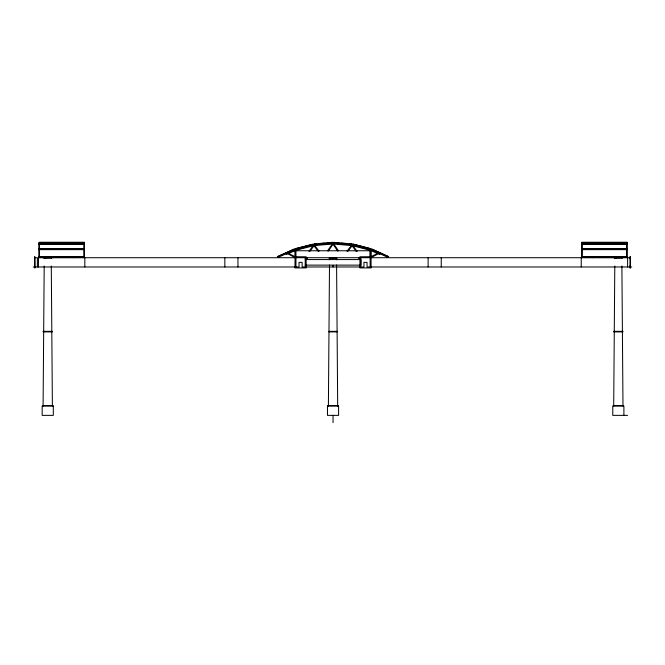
<?xml version="1.0" encoding="UTF-8"?>
<svg xmlns="http://www.w3.org/2000/svg" width="665" height="665" viewBox="0 0 665 665"><rect width="100%" height="100%" fill="white"/><g stroke="black" fill="none" stroke-linecap="round" stroke-linejoin="round"><path stroke-width="1" d="M43.092 406.099L44.189 266.008M328.394 406.099L329.499 264.978M329.541 259.782L329.549 257.712M613.695 406.099L614.793 266.008M333.439 243.274L333.514 242.351L352.001 243.922L351.918 244.845M333.98 242.393L339.125 243.016M351.536 243.88L349.457 243.897M353.389 244.205L370.438 248.635M372.217 249.259L388.277 256.507M327.587 250.805L332.284 244.055L314.67 245.543L319.075 251.129M328.327 251.038L333.04 244.263L333.04 243.24L313.888 244.861L295.418 249.649L295.185 248.752L313.14 244.088L313.373 244.986M308.934 251.337L313.024 245.851L296.241 250.198M309.807 251.403L313.963 245.842L318.344 251.403M347.005 251.129L351.403 245.543L333.797 244.055L338.493 250.805M347.728 251.403L352.118 245.842L356.265 251.403M307.538 257.712L305.584 259.658L305.584 258.078L307.163 258.078M370.754 257.712L378.227 253.831L379.707 254.496L380.006 253.814L370.787 249.674L352.184 244.861L333.04 243.24M295.285 249.674L286.066 253.814L286.374 254.496L287.845 253.831L295.318 257.712M311.727 244.645L295.634 248.635M316.623 243.897L314.537 243.88M318.685 243.714L324.886 243.191M326.947 243.016L332.101 242.393M39.393 242.575L83.906 242.575M582.174 242.575L626.688 242.575M38.927 243.922L84.372 243.922M581.709 243.922L627.153 243.922M38.927 244.088L84.372 244.088M581.709 244.088L627.153 244.088M39.393 244.379L83.906 244.379M582.174 244.379L626.688 244.379M39.393 248.635L83.906 248.635M582.174 248.635L626.688 248.635M38.927 248.752L84.372 248.752M581.709 248.752L627.153 248.752M38.927 249.067L84.372 249.067M581.709 249.067L627.153 249.067M39.393 249.433L83.906 249.433M582.174 249.433L626.688 249.433M38.927 249.649L84.372 249.649M581.709 249.649L627.153 249.649M295.942 250.755L370.131 250.755M39.393 256.507L83.906 256.507M582.174 256.507L626.688 256.507M38.927 256.698L84.372 256.698M581.709 256.698L627.153 256.698M34.755 256.781L34.946 267.912M630.245 256.781L630.245 267.912M34.946 257.712L37.39 257.712L37.365 266.981M360.089 257.712L38.462 257.712L38.462 266.981M370.347 257.712L630.054 257.712M45.045 258.078L50.424 258.078M358.909 258.078L360.488 258.078M615.649 258.078L621.027 258.078M43.699 258.269L45.719 258.269M51.238 258.269L51.779 258.269M329 258.269L337.08 258.269M614.302 258.269L616.322 258.269M621.842 258.269L622.382 258.269M305.252 259.566L360.846 259.566L360.846 265.127L305.252 265.127M33.25 266.981L299.034 266.981L299.034 262.351L302.126 262.351L302.126 266.981L305.218 266.981L305.218 257.712M305.393 266.981L360.488 266.981M370.305 266.981L631.75 266.981M43.117 331.345L52.352 331.345M328.976 331.345L337.097 331.345M613.72 331.345L622.955 331.345M43.117 331.901L52.352 331.901M328.976 331.901L337.097 331.901M613.72 331.901L622.955 331.901M42.51 405.542L52.959 405.542M327.812 405.542L338.261 405.542M613.113 405.542L623.562 405.542M627.61 415.367L612.773 415.367L612.773 406.099L623.903 406.099L623.903 415.367M341.195 243.191L347.388 243.714M369.84 250.198L353.049 245.851L357.147 251.337M358.543 257.712L359.965 259.134M333.04 244.263L337.745 251.038M293.863 249.259L277.804 256.507M621.891 266.008L622.989 406.099M336.523 257.712L336.54 259.782M336.581 264.978L337.687 406.099M51.288 266.008L52.385 406.099M630.229 256.781L630.229 267.912M630.054 256.781L630.054 258.81M630.054 265.892L630.054 267.912M627.61 257.712L627.61 266.981M626.688 244.072L626.688 242.393L582.174 242.393L582.174 244.072M626.688 248.818L626.688 244.205L582.174 244.205L582.174 248.818M626.688 256.682L626.688 249.259L582.174 249.259L582.174 256.682M616.023 256.964L616.023 258.078M592.839 256.964L592.839 257.712M581.243 257.712L581.243 266.981M441.244 257.712L441.244 266.981M428.127 257.712L428.127 266.981M370.688 257.122L370.688 250.381L370.131 250.381L370.131 257.122M370.297 250.78L370.297 256.964M333.04 265.343L333.04 266.981M333.04 415.367L333.04 422.649M295.942 257.122L295.942 250.381L295.385 250.381L295.385 258.078M295.942 257.712L295.942 266.981M237.954 257.712L237.954 266.981M224.837 257.712L224.837 266.981M84.829 257.712L84.829 266.981M83.906 244.072L83.906 242.393L39.393 242.393L39.393 244.072M83.906 248.818L83.906 244.205L39.393 244.205L39.393 248.818M83.906 256.682L83.906 249.259L39.393 249.259L39.393 256.682M73.241 256.964L73.241 257.712M34.771 256.781L34.771 267.912M352.94 244.088L352.708 244.986L370.654 249.649L370.887 248.752L352.94 244.088M371.793 249.067L371.411 249.915L388.318 257.546L388.701 256.698L371.793 249.067M377.363 253.44L371.037 256.732L359.931 256.781L359.931 267.912L371.062 267.912L371.037 250.597L377.363 253.44M294.287 249.067L277.38 256.698L277.762 257.546L294.662 249.915L294.287 249.067M295.044 250.597L288.71 253.44L295.044 256.732L306.141 256.781L306.141 267.912L295.011 267.912L295.044 250.597M332.558 242.351L314.079 243.922L314.154 244.845L332.641 243.274L332.558 242.351M84.372 242.351L38.927 242.351L38.927 257.546L84.372 257.546L84.372 242.351M627.153 242.351L581.709 242.351L581.709 257.546L627.153 257.546L627.153 242.351M370.131 257.712L360.862 257.712L360.862 266.981L363.954 266.981L363.954 262.351L367.047 262.351L367.047 266.981L370.131 266.981L370.131 257.712M53.3 406.099L42.169 406.099L42.169 415.367L53.3 415.367L53.3 406.099M338.601 406.099L327.471 406.099L327.471 415.367L338.601 415.367L338.601 406.099"/></g></svg>
